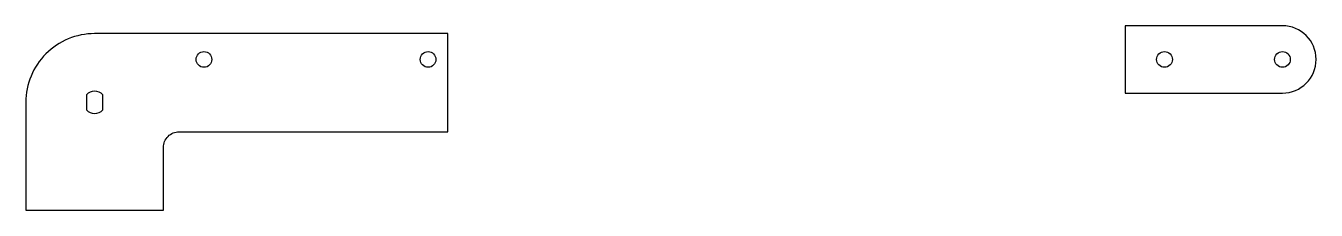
# Model space of a CAD drawing. Header units: millimetres. Extents: x -264 to 64, y -32 to 15.
import ezdxf

# ---------------------------------------------------------------- set-up
doc = ezdxf.new("R2010")
doc.units = ezdxf.units.MM
doc.layers.get('0').update_dxf_attribs({"linetype": 'CONTINUOUS'})

msp = doc.modelspace()

# ---------------------------------------------------------------- linework, layer by layer
for points in [[(-156.7, 13.15), (-246.5, 13.15, 0.414214), (-264, -4.35), (-264, -31.85), (-229, -31.85), (-229, -15.85, -0.414214), (-225, -11.85), (-156.7, -11.85)], [(55.57, -2, 1), (55.57, 15.15), (15.57, 15.15), (15.57, -2)], [(-244.4, -2.43, 0.440133), (-248.6, -2.43), (-248.6, -6.28, 0.440133), (-244.4, -6.28)]]:
    msp.add_lwpolyline(points, format="xyb", close=True)
for centre in [(-218.7, 6.57), (-161.7, 6.57), (25.57, 6.57), (55.57, 6.57)]:
    msp.add_circle(centre, 2)

doc.saveas('drawing.dxf')
